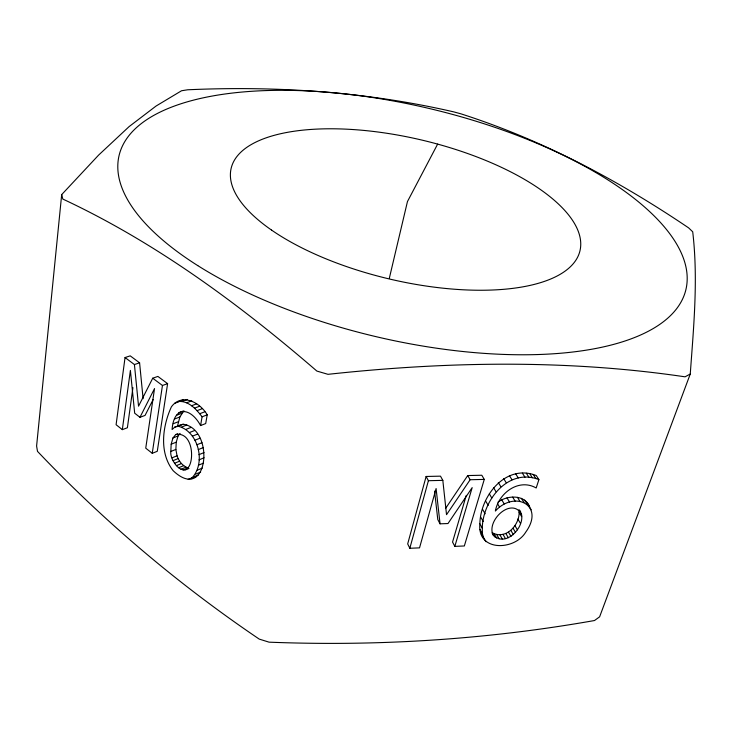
<?xml version="1.0" encoding="UTF-8"?>
<svg xmlns="http://www.w3.org/2000/svg" width="732" height="732" viewBox="0 0 732 732"><rect width="100%" height="100%" fill="white"/><g stroke="black" fill="none" stroke-linecap="round" stroke-linejoin="round"><path stroke-width="1.1" d="M170.812 451.461L171.178 444.196L172.953 437.974L175.717 434.552C191.235 431.587 194.502 455.88 189.286 465.982C182.259 477.584 169.586 459.833 170.812 451.461L175.872 449.43L176.256 442.183L178.041 435.97L180.109 433.417M690.258 374.015C693.662 326.747 698.301 279.075 692.71 231.788L688.656 227.899C618.046 180.163 542.202 139.821 460.831 113.808L453.584 111.84C366.494 91.802 276.87 85.763 187.721 89.78L181.554 90.75L156.062 106.039L129.116 126.599L98.628 155.083L61.68 194.62L36.6 446.026L37.497 451.36C104.337 521.815 178.818 584.685 259.247 639.109L269.065 642.165C377.977 646.466 487.146 639.512 594.503 620.526L599.618 616.82L690.258 374.015L685.051 376.824C566.751 359.348 446.639 361.471 328 374.327L316.883 371.078C239.263 304.109 156.035 242.649 62.815 199.058L61.68 194.62M191.061 478.746C206.516 464.481 199.058 431.331 178.032 426.198L174.792 427.104L172.084 429.556C173.823 405.208 190.677 407.349 200.586 425.557L205.71 423.553L207.211 414.834C200.202 402.518 181.875 392.681 171.434 406.763C162.458 426.198 158.954 452.769 173.136 470.676C208.263 504.046 215.528 428.687 183.128 424.231L174.792 427.104M143.106 398.711L139.592 362.825L130.214 355.853L125.044 357.545L116.095 424.716L122.326 429.647L127.386 427.762L132.931 387.621M122.326 429.647L130.397 370.41L134.679 413.205L139.968 417.304L145.055 415.419L153.125 399.59M479.872 523.847C480.32 495.683 506.022 463.53 536.254 475.526L538.898 479.616L536.19 487.979C518.768 477.996 498.666 493.066 495.363 511.018C514.569 489.9 545.386 505.071 525.704 532.191C514.578 550.674 477.054 551.946 479.872 523.847L482.269 528.092L482.443 533.738L483.742 538.368M482.269 528.092C482.781 499.846 508.575 467.647 538.898 479.616M139.968 417.304L154.534 388.555L145.741 448.167L152.238 453.3L162.458 385.48L152.723 378.215L138.549 406.168L134.423 364.554L125.044 357.545M152.723 378.215L157.883 376.422L167.61 383.65L157.279 451.296L152.238 453.3M200.586 425.557L202.078 416.81C196.386 409.325 188.472 400.386 178.15 401.557M494.649 536.922L492.224 532.676C506.205 540.637 521.138 523.737 518.915 509.856L521.449 514.029C524.945 528.55 503.442 549.146 492.279 533.637M177.373 426.61L179.88 416.966L183.915 410.753M389.351 278.16L407.45 201.575L437.635 144.103M484.273 479.405L470.145 479.734L446.529 514.697L442.823 480.366L440.49 476.157L426.125 476.468L407.687 543.913L409.829 548.277L419.528 547.865L436.098 488.537L440.051 523.819L447.993 523.536L472.177 487.613L454.828 546.374L464.335 545.971L484.273 479.405L481.802 475.242L467.721 475.553L445.504 508.539M409.829 548.277L428.403 480.704L426.125 476.468M466.257 495.372L452.541 542.064L454.828 546.374M178.535 426.363L179.889 425.127M497.943 502.198C507.139 495.18 524.487 494.219 529.62 506.672M179.697 401.447L183.293 399.663M195.618 474.144L200.66 472.012M193.559 476.98L198.592 474.839M188.179 479.414L192.205 477.703M197.237 470.237L202.288 468.105M184.94 470.127L188.966 468.434M198.418 465.241L203.469 463.127M180.987 469.267L186.02 467.162L188.106 467.958L183.064 470.063M178.69 467.739L183.732 465.653L186.02 467.162M199.022 459.87L204.082 457.765M176.412 465.644L181.454 463.557L183.732 465.653M174.555 463.255L179.596 461.187L181.454 463.557M198.976 454.663L204.045 452.577M198.262 449.622L203.34 447.554M173.091 460.638L178.132 458.58L179.596 461.187M171.993 457.848L177.043 455.798L175.872 449.43M196.89 444.763L201.977 442.704M194.922 440.225L200.01 438.193M192.415 436.153L197.512 434.131M171.178 444.196L176.256 442.183M189.396 432.557L194.502 430.553M175.717 434.552L177.748 433.756M172.953 437.974L178.041 435.97M185.864 429.428L190.96 427.433M181.746 426.985L186.852 425.008M178.032 426.198L183.128 424.231M202.078 416.81L207.211 414.834M199.726 413.726L204.859 411.759M173.255 423.691L178.361 421.733M174.765 418.914L179.88 416.966M197.045 410.661L202.178 408.703M194.483 408.163L199.626 406.223M176.613 415.245L181.728 413.305M191.537 405.757L196.679 403.826M178.791 412.683L182.89 411.137M186.633 402.756L191.784 400.834M182.177 401.356L187.319 399.452M174.555 403.35L178.663 401.822M162.458 385.48L167.61 383.65M134.423 364.554L139.592 362.825M193.211 477.273L196.094 476.605M428.403 480.704L442.823 480.366M521.449 514.029C511.357 496.635 485.838 520.946 493.249 535.33M481.345 534.113L486.03 541.707M533.235 474.473L535.87 478.563M529.73 473.65L532.356 477.749M526.335 473.229L528.952 477.328M522.383 473.137L524.981 477.237M515.676 473.833L518.256 477.95M531.176 509.811L527.049 502.527M524.634 500.057L527.205 504.202M509.417 475.626L511.97 479.753M521.431 498.327L523.993 502.481M517.451 497.348L520.004 501.502M503.625 478.527L506.16 482.663M512.674 497.119L515.209 501.283M519.656 510.222L520.672 511.888M519.125 512.455L521.66 516.627M498.309 482.507L500.825 486.661M506.992 497.87L509.518 502.033M517.844 519.043L520.37 523.234M501.722 499.773L504.22 503.955M493.524 487.603L496.022 491.776M514.916 525.622L517.423 529.822M513.041 528.257L515.538 532.457M497.495 503.634L499.48 506.992M489.333 493.835L491.803 498.016M510.89 530.453L513.379 534.662M508.502 532.191L510.973 536.41M505.858 533.482L508.319 537.7M485.728 501.173L488.171 505.373M502.948 534.296L505.409 538.532M467.721 475.553L470.145 479.734M499.791 534.662L502.234 538.898M482.717 509.591L485.142 513.809M496.671 534.525L499.105 538.761M494.155 533.838L496.589 538.084M480.778 517.213L483.193 521.44M480.046 529.492L482.443 533.738M440.051 523.819L437.782 519.528L434.57 491.117M177.043 455.798L178.132 458.58M271.563 230.086A179.212 71.324 13.3 0 0 570.283 266.841A179.212 71.324 13.3 0 0 374.875 131.623A179.212 71.324 13.3 0 0 271.563 230.086M197.75 265.597A291.226 117.138 13.3 0 0 676.185 309.288A291.226 117.138 13.3 0 0 333.554 92.744A291.226 117.138 13.3 0 0 197.75 265.597"/></g></svg>
